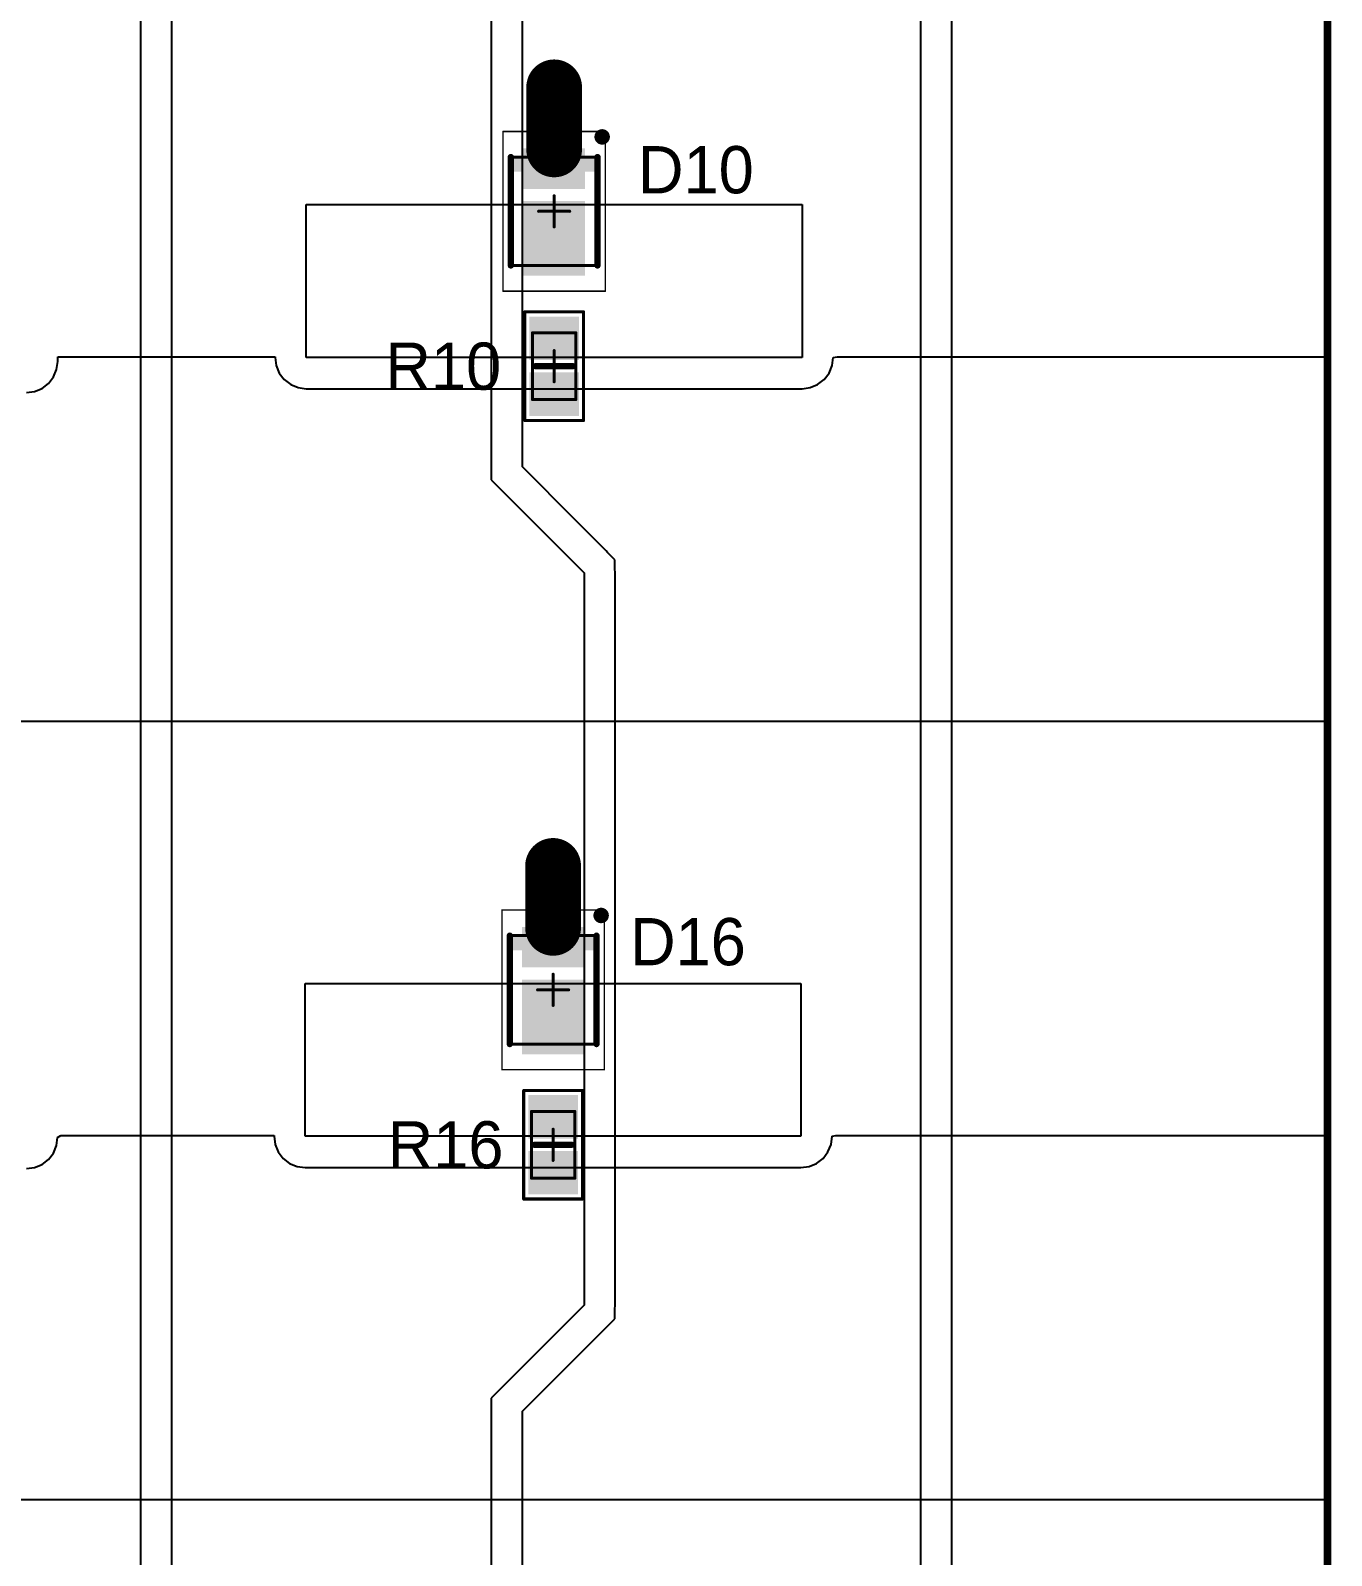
# Model space of a CAD drawing. Header units: millimetres. Extents: x -0.01 to 7.88, y -0.01 to 7.88.
# Drawn here: x 6.226 to 7.879, y 4.203 to 6.14 of the extents above; entities that cross this region are included whole.
import ezdxf

# ---------------------------------------------------------------- set-up
doc = ezdxf.new("R2010")
doc.units = ezdxf.units.MM
doc.header["$MEASUREMENT"] = 0
for name, color, linetype in [('BottomLayer', 5, 'Continuous'), ('BottomSolder', 6, 'Continuous'), ('Mechanical13', 56, 'Continuous'), ('Mechanical15', 56, 'Continuous'), ('Mechanical2', 216, 'Continuous'), ('MultiLayer', 9, 'Continuous'), ('TopLayer', 1, 'Continuous'), ('TopOverlay', 2, 'Continuous'), ('TopPaste', 8, 'Continuous'), ('TopSolder', 216, 'Continuous'), ('ViaHoleLayer', 16, 'Continuous')]:
    doc.layers.add(name, color=color, linetype=linetype)

# ---------------------------------------------------------------- blocks, each defined once
blk = doc.blocks.new('6_0805_N_29')
at = {"layer": 'Mechanical13', "const_width": 0.00394}
for points in [[(-0.0423, 0.0276), (0.0423, 0.0276)], [(-0.0423, 0.0276), (-0.0423, -0.0276)], [(0.0423, 0.0276), (0.0423, -0.0276)], [(-0.0423, -0.0276), (0.0423, -0.0276)]]:
    blk.add_lwpolyline(points, dxfattribs=at)
at = {"layer": 'Mechanical13', "const_width": 0.00197}
for points in [[(-0.0433, 0.0276, 1), (-0.0413, 0.0276, 1)], [(-0.0433, 0.0276, 1), (-0.0413, 0.0276, 1)], [(0.0413, 0.0276, 1), (0.0433, 0.0276, 1)], [(0.0413, 0.0276, 1), (0.0433, 0.0276, 1)], [(-0.0433, -0.0276, 1), (-0.0413, -0.0276, 1)], [(-0.0433, -0.0276, 1), (-0.0413, -0.0276, 1)], [(0.0413, -0.0276, 1), (0.0433, -0.0276, 1)], [(0.0413, -0.0276, 1), (0.0433, -0.0276, 1)]]:
    blk.add_lwpolyline(points, format="xyb", close=True, dxfattribs=at)
at = {"layer": 'Mechanical15', "const_width": 0.00394}
for points in [[(-0.0689, 0.0374), (0.0689, 0.0374)], [(-0.0689, 0.0374), (-0.0689, -0.0374)], [(0.0689, 0.0374), (0.0689, -0.0374)], [(0, 0.0197), (0, -0.0197)], [(-0.0197, 0), (0.0197, 0)], [(-0.0689, -0.0374), (0.0689, -0.0374)]]:
    blk.add_lwpolyline(points, dxfattribs=at)
at = {"layer": 'Mechanical15', "const_width": 0.00197}
for points in [[(-0.0699, 0.0374, 1), (-0.0679, 0.0374, 1)], [(-0.0699, 0.0374, 1), (-0.0679, 0.0374, 1)], [(0.0679, 0.0374, 1), (0.0699, 0.0374, 1)], [(0.0679, 0.0374, 1), (0.0699, 0.0374, 1)], [(-0.001, 0.0197, 1), (0.001, 0.0197, 1)], [(-0.0207, 0, 1), (-0.0187, 0, 1)], [(0.0187, 0, 1), (0.0207, 0, 1)], [(-0.001, -0.0197, 1), (0.001, -0.0197, 1)], [(-0.0699, -0.0374, 1), (-0.0679, -0.0374, 1)], [(-0.0699, -0.0374, 1), (-0.0679, -0.0374, 1)], [(0.0679, -0.0374, 1), (0.0699, -0.0374, 1)], [(0.0679, -0.0374, 1), (0.0699, -0.0374, 1)]]:
    blk.add_lwpolyline(points, format="xyb", close=True, dxfattribs=at)
at = {"layer": 'TopLayer'}
for points in [[(-0.0118, -0.0276), (-0.0118, 0.0276), (-0.0591, -0.0276), (-0.0591, 0.0276)], [(0.0591, -0.0276), (0.0591, 0.0276), (0.0118, -0.0276), (0.0118, 0.0276)]]:
    blk.add_solid(points, dxfattribs=at)
at = {"layer": 'TopOverlay', "const_width": 0.00787}
blk.add_lwpolyline([(0, 0.0236), (0, -0.0236)], dxfattribs=at)
at = {"layer": 'TopOverlay', "const_width": 0.00394}
for points in [[(-0.002, 0.0236, 1), (0.002, 0.0236, 1)], [(-0.002, -0.0236, 1), (0.002, -0.0236, 1)]]:
    blk.add_lwpolyline(points, format="xyb", close=True, dxfattribs=at)
at = {"layer": 'TopPaste'}
for points in [[(-0.0118, -0.0276), (-0.0118, 0.0276), (-0.0591, -0.0276), (-0.0591, 0.0276)], [(0.0591, -0.0276), (0.0591, 0.0276), (0.0118, -0.0276), (0.0118, 0.0276)]]:
    blk.add_solid(points, dxfattribs=at)
at = {"layer": 'TopSolder'}
for points in [[(-0.0078, -0.0316), (-0.0078, 0.0316), (-0.0631, -0.0316), (-0.0631, 0.0316)], [(0.0631, -0.0316), (0.0631, 0.0316), (0.0078, -0.0316), (0.0078, 0.0316)]]:
    blk.add_solid(points, dxfattribs=at)
blk = doc.blocks.new('6_0805_N_35')
at = {"layer": 'Mechanical13', "const_width": 0.00394}
for points in [[(-0.0423, 0.0276), (0.0423, 0.0276)], [(-0.0423, 0.0276), (-0.0423, -0.0276)], [(0.0423, 0.0276), (0.0423, -0.0276)], [(-0.0423, -0.0276), (0.0423, -0.0276)]]:
    blk.add_lwpolyline(points, dxfattribs=at)
at = {"layer": 'Mechanical13', "const_width": 0.00197}
for points in [[(-0.0433, 0.0276, 1), (-0.0413, 0.0276, 1)], [(-0.0433, 0.0276, 1), (-0.0413, 0.0276, 1)], [(0.0413, 0.0276, 1), (0.0433, 0.0276, 1)], [(0.0413, 0.0276, 1), (0.0433, 0.0276, 1)], [(-0.0433, -0.0276, 1), (-0.0413, -0.0276, 1)], [(-0.0433, -0.0276, 1), (-0.0413, -0.0276, 1)], [(0.0413, -0.0276, 1), (0.0433, -0.0276, 1)], [(0.0413, -0.0276, 1), (0.0433, -0.0276, 1)]]:
    blk.add_lwpolyline(points, format="xyb", close=True, dxfattribs=at)
at = {"layer": 'Mechanical15', "const_width": 0.00394}
for points in [[(-0.0689, 0.0374), (0.0689, 0.0374)], [(-0.0689, 0.0374), (-0.0689, -0.0374)], [(0.0689, 0.0374), (0.0689, -0.0374)], [(0, 0.0197), (0, -0.0197)], [(-0.0197, 0), (0.0197, 0)], [(-0.0689, -0.0374), (0.0689, -0.0374)]]:
    blk.add_lwpolyline(points, dxfattribs=at)
at = {"layer": 'Mechanical15', "const_width": 0.00197}
for points in [[(-0.0699, 0.0374, 1), (-0.0679, 0.0374, 1)], [(-0.0699, 0.0374, 1), (-0.0679, 0.0374, 1)], [(0.0679, 0.0374, 1), (0.0699, 0.0374, 1)], [(0.0679, 0.0374, 1), (0.0699, 0.0374, 1)], [(-0.001, 0.0197, 1), (0.001, 0.0197, 1)], [(-0.0207, 0, 1), (-0.0187, 0, 1)], [(0.0187, 0, 1), (0.0207, 0, 1)], [(-0.001, -0.0197, 1), (0.001, -0.0197, 1)], [(-0.0699, -0.0374, 1), (-0.0679, -0.0374, 1)], [(-0.0699, -0.0374, 1), (-0.0679, -0.0374, 1)], [(0.0679, -0.0374, 1), (0.0699, -0.0374, 1)], [(0.0679, -0.0374, 1), (0.0699, -0.0374, 1)]]:
    blk.add_lwpolyline(points, format="xyb", close=True, dxfattribs=at)
at = {"layer": 'TopLayer'}
for points in [[(-0.0118, -0.0276), (-0.0118, 0.0276), (-0.0591, -0.0276), (-0.0591, 0.0276)], [(0.0591, -0.0276), (0.0591, 0.0276), (0.0118, -0.0276), (0.0118, 0.0276)]]:
    blk.add_solid(points, dxfattribs=at)
at = {"layer": 'TopOverlay', "const_width": 0.00787}
blk.add_lwpolyline([(0, 0.0236), (0, -0.0236)], dxfattribs=at)
at = {"layer": 'TopOverlay', "const_width": 0.00394}
for points in [[(-0.002, 0.0236, 1), (0.002, 0.0236, 1)], [(-0.002, -0.0236, 1), (0.002, -0.0236, 1)]]:
    blk.add_lwpolyline(points, format="xyb", close=True, dxfattribs=at)
at = {"layer": 'TopPaste'}
for points in [[(-0.0118, -0.0276), (-0.0118, 0.0276), (-0.0591, -0.0276), (-0.0591, 0.0276)], [(0.0591, -0.0276), (0.0591, 0.0276), (0.0118, -0.0276), (0.0118, 0.0276)]]:
    blk.add_solid(points, dxfattribs=at)
at = {"layer": 'TopSolder'}
for points in [[(-0.0078, -0.0316), (-0.0078, 0.0316), (-0.0631, -0.0316), (-0.0631, 0.0316)], [(0.0631, -0.0316), (0.0631, 0.0316), (0.0078, -0.0316), (0.0078, 0.0316)]]:
    blk.add_solid(points, dxfattribs=at)
blk = doc.blocks.new('DIOM3528X07N_83')
at = {"layer": 'Mechanical13', "const_width": 0.00394}
for points in [[(0.0689, 0.0551), (-0.0689, 0.0551)], [(-0.0689, -0.0551), (-0.0689, 0.0551)], [(0.0689, -0.0551), (0.0689, 0.0551)], [(0.0689, -0.0551), (-0.0689, -0.0551)]]:
    blk.add_lwpolyline(points, dxfattribs=at)
at = {"layer": 'Mechanical13', "const_width": 0.00197}
for points in [[(-0.0699, 0.0551, 1), (-0.0679, 0.0551, 1)], [(-0.0699, 0.0551, 1), (-0.0679, 0.0551, 1)], [(0.0679, 0.0551, 1), (0.0699, 0.0551, 1)], [(0.0679, 0.0551, 1), (0.0699, 0.0551, 1)], [(-0.0699, -0.0551, 1), (-0.0679, -0.0551, 1)], [(-0.0699, -0.0551, 1), (-0.0679, -0.0551, 1)], [(0.0679, -0.0551, 1), (0.0699, -0.0551, 1)], [(0.0679, -0.0551, 1), (0.0699, -0.0551, 1)]]:
    blk.add_lwpolyline(points, format="xyb", close=True, dxfattribs=at)
at = {"layer": 'Mechanical13'}
blk.add_solid([(-0.0689, -0.0551), (-0.0504, -0.0551), (-0.0689, 0.0551), (-0.0504, 0.0551)], dxfattribs=at)
at = {"layer": 'Mechanical15'}
for points, const_width in [([(0.1014, 0.065), (-0.1014, 0.065)], 0.00197), ([(-0.1014, -0.065), (-0.1014, 0.065)], 0.00197), ([(0.1014, -0.065), (0.1014, 0.065)], 0.00197), ([(0, -0.0197), (0, 0.0197)], 0.00394), ([(0.0197, 0), (-0.0197, 0)], 0.00394), ([(0.1014, -0.065), (-0.1014, -0.065)], 0.00197)]:
    blk.add_lwpolyline(points, dxfattribs=dict(at, const_width=const_width))
for points, const_width in [([(-0.1019, 0.065, 1), (-0.1009, 0.065, 1)], 0.000984), ([(-0.1019, 0.065, 1), (-0.1009, 0.065, 1)], 0.000984), ([(0.1009, 0.065, 1), (0.1019, 0.065, 1)], 0.000984), ([(0.1009, 0.065, 1), (0.1019, 0.065, 1)], 0.000984), ([(-0.001, 0.0197, 1), (0.001, 0.0197, 1)], 0.00197), ([(-0.0207, 0, 1), (-0.0187, 0, 1)], 0.00197), ([(0.0187, 0, 1), (0.0207, 0, 1)], 0.00197), ([(-0.001, -0.0197, 1), (0.001, -0.0197, 1)], 0.00197), ([(-0.1019, -0.065, 1), (-0.1009, -0.065, 1)], 0.000984), ([(-0.1019, -0.065, 1), (-0.1009, -0.065, 1)], 0.000984), ([(0.1009, -0.065, 1), (0.1019, -0.065, 1)], 0.000984), ([(0.1009, -0.065, 1), (0.1019, -0.065, 1)], 0.000984)]:
    blk.add_lwpolyline(points, format="xyb", close=True, dxfattribs=dict(at, const_width=const_width))
at = {"layer": 'TopLayer'}
for points in [[(-0.0325, -0.0354), (-0.0325, 0.0354), (-0.0758, -0.0354), (-0.0758, 0.0354)], [(0.0778, -0.0354), (0.0778, 0.0354), (-0.0089, -0.0354), (-0.0089, 0.0354)]]:
    blk.add_solid(points, dxfattribs=at)
at = {"layer": 'TopOverlay'}
for points, const_width in [([(-0.0896, 0.061, 1), (-0.0994, 0.061, 1)], 0.00984), ([(-0.1019, 0.061, 1), (-0.0969, 0.061, 1)], 0.00492), ([(-0.092, 0.061, 1), (-0.0871, 0.061, 1)], 0.00492), ([(-0.0709, 0.0551, 1), (-0.0669, 0.0551, 1)], 0.00394), ([(0.0669, 0.0551, 1), (0.0709, 0.0551, 1)], 0.00394), ([(-0.0709, -0.0551, 1), (-0.0669, -0.0551, 1)], 0.00394), ([(0.0669, -0.0551, 1), (0.0709, -0.0551, 1)], 0.00394)]:
    blk.add_lwpolyline(points, format="xyb", close=True, dxfattribs=dict(at, const_width=const_width))
at = {"layer": 'TopOverlay', "const_width": 0.00787}
for points in [[(0.0689, 0.0551), (-0.0689, 0.0551)], [(0.0689, -0.0551), (-0.0689, -0.0551)]]:
    blk.add_lwpolyline(points, dxfattribs=at)
at = {"layer": 'TopPaste'}
for points in [[(-0.0325, -0.0354), (-0.0325, 0.0354), (-0.0758, -0.0354), (-0.0758, 0.0354)], [(0.0778, -0.0354), (0.0778, 0.0354), (-0.0089, -0.0354), (-0.0089, 0.0354)]]:
    blk.add_solid(points, dxfattribs=at)
at = {"layer": 'TopSolder'}
for points in [[(-0.0285, -0.0394), (-0.0285, 0.0394), (-0.0798, -0.0394), (-0.0798, 0.0394)], [(0.0818, -0.0394), (0.0818, 0.0394), (-0.0129, -0.0394), (-0.0129, 0.0394)]]:
    blk.add_solid(points, dxfattribs=at)
blk = doc.blocks.new('DIOM3528X07N_89')
at = {"layer": 'Mechanical13', "const_width": 0.00394}
for points in [[(0.0689, 0.0551), (-0.0689, 0.0551)], [(-0.0689, -0.0551), (-0.0689, 0.0551)], [(0.0689, -0.0551), (0.0689, 0.0551)], [(0.0689, -0.0551), (-0.0689, -0.0551)]]:
    blk.add_lwpolyline(points, dxfattribs=at)
at = {"layer": 'Mechanical13', "const_width": 0.00197}
for points in [[(-0.0699, 0.0551, 1), (-0.0679, 0.0551, 1)], [(-0.0699, 0.0551, 1), (-0.0679, 0.0551, 1)], [(0.0679, 0.0551, 1), (0.0699, 0.0551, 1)], [(0.0679, 0.0551, 1), (0.0699, 0.0551, 1)], [(-0.0699, -0.0551, 1), (-0.0679, -0.0551, 1)], [(-0.0699, -0.0551, 1), (-0.0679, -0.0551, 1)], [(0.0679, -0.0551, 1), (0.0699, -0.0551, 1)], [(0.0679, -0.0551, 1), (0.0699, -0.0551, 1)]]:
    blk.add_lwpolyline(points, format="xyb", close=True, dxfattribs=at)
at = {"layer": 'Mechanical13'}
blk.add_solid([(-0.0689, -0.0551), (-0.0504, -0.0551), (-0.0689, 0.0551), (-0.0504, 0.0551)], dxfattribs=at)
at = {"layer": 'Mechanical15'}
for points, const_width in [([(0.1014, 0.065), (-0.1014, 0.065)], 0.00197), ([(-0.1014, -0.065), (-0.1014, 0.065)], 0.00197), ([(0.1014, -0.065), (0.1014, 0.065)], 0.00197), ([(0, -0.0197), (0, 0.0197)], 0.00394), ([(0.0197, 0), (-0.0197, 0)], 0.00394), ([(0.1014, -0.065), (-0.1014, -0.065)], 0.00197)]:
    blk.add_lwpolyline(points, dxfattribs=dict(at, const_width=const_width))
for points, const_width in [([(-0.1019, 0.065, 1), (-0.1009, 0.065, 1)], 0.000984), ([(-0.1019, 0.065, 1), (-0.1009, 0.065, 1)], 0.000984), ([(0.1009, 0.065, 1), (0.1019, 0.065, 1)], 0.000984), ([(0.1009, 0.065, 1), (0.1019, 0.065, 1)], 0.000984), ([(-0.001, 0.0197, 1), (0.001, 0.0197, 1)], 0.00197), ([(-0.0207, 0, 1), (-0.0187, 0, 1)], 0.00197), ([(0.0187, 0, 1), (0.0207, 0, 1)], 0.00197), ([(-0.001, -0.0197, 1), (0.001, -0.0197, 1)], 0.00197), ([(-0.1019, -0.065, 1), (-0.1009, -0.065, 1)], 0.000984), ([(-0.1019, -0.065, 1), (-0.1009, -0.065, 1)], 0.000984), ([(0.1009, -0.065, 1), (0.1019, -0.065, 1)], 0.000984), ([(0.1009, -0.065, 1), (0.1019, -0.065, 1)], 0.000984)]:
    blk.add_lwpolyline(points, format="xyb", close=True, dxfattribs=dict(at, const_width=const_width))
at = {"layer": 'TopLayer'}
for points in [[(-0.0325, -0.0354), (-0.0325, 0.0354), (-0.0758, -0.0354), (-0.0758, 0.0354)], [(0.0778, -0.0354), (0.0778, 0.0354), (-0.0089, -0.0354), (-0.0089, 0.0354)]]:
    blk.add_solid(points, dxfattribs=at)
at = {"layer": 'TopOverlay'}
for points, const_width in [([(-0.0896, 0.061, 1), (-0.0994, 0.061, 1)], 0.00984), ([(-0.1019, 0.061, 1), (-0.0969, 0.061, 1)], 0.00492), ([(-0.092, 0.061, 1), (-0.0871, 0.061, 1)], 0.00492), ([(-0.0709, 0.0551, 1), (-0.0669, 0.0551, 1)], 0.00394), ([(0.0669, 0.0551, 1), (0.0709, 0.0551, 1)], 0.00394), ([(-0.0709, -0.0551, 1), (-0.0669, -0.0551, 1)], 0.00394), ([(0.0669, -0.0551, 1), (0.0709, -0.0551, 1)], 0.00394)]:
    blk.add_lwpolyline(points, format="xyb", close=True, dxfattribs=dict(at, const_width=const_width))
at = {"layer": 'TopOverlay', "const_width": 0.00787}
for points in [[(0.0689, 0.0551), (-0.0689, 0.0551)], [(0.0689, -0.0551), (-0.0689, -0.0551)]]:
    blk.add_lwpolyline(points, dxfattribs=at)
at = {"layer": 'TopPaste'}
for points in [[(-0.0325, -0.0354), (-0.0325, 0.0354), (-0.0758, -0.0354), (-0.0758, 0.0354)], [(0.0778, -0.0354), (0.0778, 0.0354), (-0.0089, -0.0354), (-0.0089, 0.0354)]]:
    blk.add_solid(points, dxfattribs=at)
at = {"layer": 'TopSolder'}
for points in [[(-0.0285, -0.0394), (-0.0285, 0.0394), (-0.0798, -0.0394), (-0.0798, 0.0394)], [(0.0818, -0.0394), (0.0818, 0.0394), (-0.0129, -0.0394), (-0.0129, 0.0394)]]:
    blk.add_solid(points, dxfattribs=at)

msp = doc.modelspace()

# ---------------------------------------------------------------- linework, layer by layer
at = {"layer": 'BottomLayer'}
for p, q in [((7.874, 7.874), (7.874, 0)), ((6.4051, 1.0588), (6.4051, 7.4344)), ((6.3654, 7.3723), (6.3654, 2.0003)), ((7.3567, 7.3653), (7.3567, 2.0003)), ((7.3964, 2.0003), (7.3964, 7.3653)), ((6.811, 6.4409), (6.811, 5.5693)), ((6.8507, 5.5857), (6.8507, 6.4232)), ((6.9178, 5.5186), (6.8507, 5.5857)), ((6.811, 5.5693), (6.8898, 5.4905)), ((6.9572, 5.4792), (6.9178, 5.5186)), ((6.9178, 5.5186), (6.9178, 5.5186)), ((6.9178, 5.5186), (6.9178, 5.5186)), ((6.8898, 5.4905), (6.9291, 5.4512)), ((6.9591, 5.4768), (6.9572, 5.4792)), ((6.9682, 5.4677), (6.9591, 5.4768)), ((6.9682, 5.4563), (6.9682, 5.4677)), ((6.9291, 5.4512), (6.9291, 4.5208)), ((6.9688, 5.4512), (6.9682, 5.4563)), ((6.9688, 4.5208), (6.9688, 5.4512)), ((6.9688, 5.4512), (6.9688, 5.4512)), ((6.9688, 5.4512), (6.9688, 5.4512)), ((6.9688, 5.4512), (6.9688, 5.4512)), ((6.9291, 4.5208), (6.811, 4.4026)), ((6.9682, 4.5156), (6.9688, 4.5208)), ((6.9682, 4.5033), (6.9682, 4.5156)), ((6.8507, 4.3859), (6.9682, 4.5033)), ((6.811, 4.4026), (6.811, 3.5999)), ((6.8507, 3.6164), (6.8507, 4.3859))]:
    msp.add_line(p, q, dxfattribs=at)
at = {"layer": 'BottomLayer', "const_width": 0.025}
for points in [[(6.8786, 6.068, 1), (6.9036, 6.068, 1)], [(6.8773, 5.0787, 1), (6.9023, 5.0787, 1)]]:
    msp.add_lwpolyline(points, format="xyb", close=True, dxfattribs=at)
at = {"layer": 'BottomSolder', "const_width": 0.029}
for points in [[(6.8766, 6.068, 1), (6.9056, 6.068, 1)], [(6.8753, 5.0787, 1), (6.9043, 5.0787, 1)]]:
    msp.add_lwpolyline(points, format="xyb", close=True, dxfattribs=at)
at = {"layer": 'Mechanical2', "const_width": 0.01}
msp.add_lwpolyline([(7.874, 0), (7.874, 7.874)], dxfattribs=at)
at = {"layer": 'MultiLayer', "const_width": 0.025}
for points in [[(6.8786, 6.068, 1), (6.9036, 6.068, 1)], [(6.8773, 5.0787, 1), (6.9023, 5.0787, 1)]]:
    msp.add_lwpolyline(points, format="xyb", close=True, dxfattribs=at)
at = {"layer": 'TopLayer'}
for p, q in [((6.5761, 5.7247), (6.5761, 5.919)), ((6.5761, 5.919), (7.2061, 5.919)), ((7.2061, 5.919), (7.2061, 5.7247)), ((6.2588, 5.7095), (6.2602, 5.7198)), ((6.2602, 5.7198), (6.2602, 5.7254)), ((6.2602, 5.7254), (6.5364, 5.7254)), ((6.5364, 5.7254), (6.5364, 5.7247)), ((6.5364, 5.7247), (6.5378, 5.7144)), ((7.2061, 5.7247), (6.5761, 5.7247)), ((7.2444, 5.7144), (7.2458, 5.7247)), ((7.2458, 5.7247), (7.2507, 5.7254)), ((7.2507, 5.7254), (7.874, 5.7254)), ((7.874, 5.7254), (7.874, 5.2624)), ((6.2486, 5.6917), (6.2549, 5.7)), ((6.2549, 5.7), (6.2588, 5.7095)), ((6.5378, 5.7144), (6.5418, 5.7049)), ((6.5418, 5.7049), (6.5481, 5.6966)), ((6.5481, 5.6966), (6.5563, 5.6903)), ((7.2259, 5.6903), (7.2341, 5.6966)), ((7.2341, 5.6966), (7.2405, 5.7049)), ((7.2405, 5.7049), (7.2444, 5.7144)), ((6.2205, 5.6801), (6.2308, 5.6815)), ((6.2308, 5.6815), (6.2403, 5.6854)), ((6.2403, 5.6854), (6.2486, 5.6917)), ((6.5563, 5.6903), (6.5659, 5.6864)), ((6.5659, 5.6864), (6.5761, 5.685)), ((6.5761, 5.685), (7.2061, 5.685)), ((7.2061, 5.685), (7.2163, 5.6864)), ((7.2163, 5.6864), (7.2259, 5.6903)), ((7.874, 5.2624), (0.3346, 5.2624)), ((6.5748, 4.7352), (6.5748, 4.9295)), ((6.5748, 4.9295), (7.2047, 4.9295)), ((7.2047, 4.9295), (7.2047, 4.7352)), ((6.2588, 4.7236), (6.2601, 4.7339)), ((6.2601, 4.7339), (6.264, 4.7364)), ((6.264, 4.7364), (6.5351, 4.7364)), ((6.5351, 4.7364), (6.5351, 4.7352)), ((6.5351, 4.7352), (6.5364, 4.7249)), ((7.2047, 4.7352), (6.5748, 4.7352)), ((7.2431, 4.7249), (7.2444, 4.7352)), ((7.2444, 4.7352), (7.2491, 4.7364)), ((7.2491, 4.7364), (7.874, 4.7364)), ((7.874, 4.7364), (7.874, 4.2733)), ((6.2485, 4.7058), (6.2548, 4.714)), ((6.2548, 4.714), (6.2588, 4.7236)), ((6.5364, 4.7249), (6.5404, 4.7154)), ((6.5404, 4.7154), (6.5467, 4.7071)), ((7.2328, 4.7071), (7.2391, 4.7154)), ((7.2391, 4.7154), (7.2431, 4.7249)), ((6.2204, 4.6942), (6.2307, 4.6955)), ((6.2307, 4.6955), (6.2403, 4.6995)), ((6.2403, 4.6995), (6.2485, 4.7058)), ((6.5467, 4.7071), (6.5549, 4.7008)), ((6.5549, 4.7008), (6.5645, 4.6969)), ((6.5645, 4.6969), (6.5748, 4.6955)), ((6.5748, 4.6955), (7.2047, 4.6955)), ((7.2047, 4.6955), (7.215, 4.6969)), ((7.215, 4.6969), (7.2246, 4.7008)), ((7.2246, 4.7008), (7.2328, 4.7071)), ((7.874, 4.2733), (0.3346, 4.2733))]:
    msp.add_line(p, q, dxfattribs=at)
at = {"layer": 'TopLayer', "const_width": 0.0709}
for points in [[(6.8911, 5.9891), (6.8911, 6.068)], [(6.8898, 5.0001), (6.8898, 5.0787)]]:
    msp.add_lwpolyline(points, dxfattribs=at)
at = {"layer": 'TopLayer'}
for points, const_width in [([(6.8734, 6.068, 1), (6.9088, 6.068, 1)], 0.0354), ([(6.8786, 6.068, 1), (6.9036, 6.068, 1)], 0.025), ([(6.8734, 5.9891, 1), (6.9088, 5.9891, 1)], 0.0354), ([(6.872, 5.0787, 1), (6.9075, 5.0787, 1)], 0.0354), ([(6.8773, 5.0787, 1), (6.9023, 5.0787, 1)], 0.025), ([(6.872, 5.0001, 1), (6.9075, 5.0001, 1)], 0.0354)]:
    msp.add_lwpolyline(points, format="xyb", close=True, dxfattribs=dict(at, const_width=const_width))
at = {"layer": 'TopSolder', "const_width": 0.029}
for points in [[(6.8766, 6.068, 1), (6.9056, 6.068, 1)], [(6.8753, 5.0787, 1), (6.9043, 5.0787, 1)]]:
    msp.add_lwpolyline(points, format="xyb", close=True, dxfattribs=at)
at = {"layer": 'ViaHoleLayer', "const_width": 0.014}
for points in [[(6.8841, 6.068, 1), (6.8981, 6.068, 1)], [(6.8828, 5.0787, 1), (6.8968, 5.0787, 1)]]:
    msp.add_lwpolyline(points, format="xyb", close=True, dxfattribs=at)

# ---------------------------------------------------------------- block references
for name, p, rotation in [('DIOM3528X07N_89', (6.8911, 5.9105), 270), ('6_0805_N_35', (6.8911, 5.7137), 90), ('DIOM3528X07N_83', (6.8898, 4.9213), 270), ('6_0805_N_29', (6.8898, 4.7244), 90)]:
    msp.add_blockref(name, p, dxfattribs=dict(rotation=rotation))

# ---------------------------------------------------------------- texts
at = {"layer": 'TopOverlay'}
for s, p in [('D10', (6.9976, 5.9333)), ('R10', (6.6766, 5.6837)), ('D16', (6.9875, 4.9525)), ('R16', (6.6795, 4.6944))]:
    msp.add_text(s, height=0.06, dxfattribs=at).set_placement(p)

doc.saveas('drawing.dxf')
